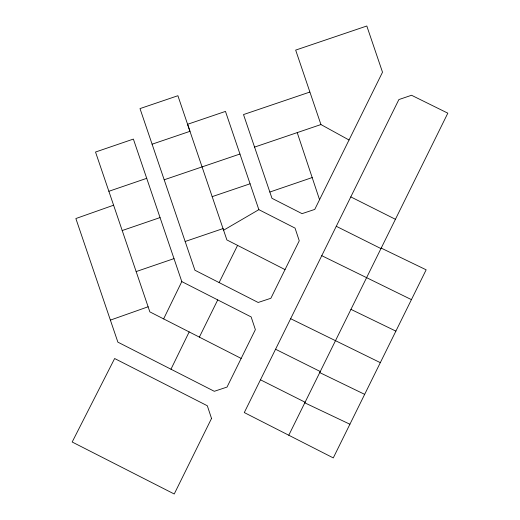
<?xml version="1.0" encoding="UTF-8"?>
<svg xmlns="http://www.w3.org/2000/svg" width="520" height="520" viewBox="0 0 520 520"><rect width="100%" height="100%" fill="white"/><g stroke="black" fill="none" stroke-linecap="round" stroke-linejoin="round"><path stroke-width="0.78" d="M163.625 318.897L181.805 281.593L133.38 139.087L95.524 152.035L149.845 311.87L241.163 358.429M170.969 369.213L189.169 331.923M199.368 337.116L217.737 299.904M349.031 140.004L382.512 72.215L366.815 26L295.666 50.102L320.938 124.553L349.031 140.004L314.756 209.417L302.036 213.649L271.973 198.308L243.51 114.569L309.777 92.079M336.278 226.285L244.29 412.562L333.281 457.912L426.153 269.815L381.199 248.099L380.959 248.586L336.278 226.285L398.873 99.573L411.535 95.264L447.824 113.172L319.735 372.587L364.663 394.355M288.788 435.234L320.262 371.527L275.555 349.238M219.128 282.575L237.575 245.388M152.094 144.203L189.975 131.32L177.899 95.719L140.004 108.596L194.928 270.244L258.161 302.478L270.875 298.272L299.253 240.792L295.048 228.105L258.856 209.658L223.594 230.217L223.041 228.586L185.159 241.488M113.594 205.212L75.861 218.543L117.877 342.147L214.305 391.3L227.025 387.075L255.372 329.647L251.147 316.933L181.805 281.593M110.39 320.112L148.109 306.781M108.862 191.289L146.712 178.334M122.2 230.536L160.049 217.581M269.834 192.042L312.182 177.561M136.142 271.577L173.999 258.622M254.566 147.095L320.938 124.553M164.19 179.784L239.954 154.024L225.472 111.403L187.583 124.287L226.889 239.935L285.031 269.594M212.18 196.644L250.075 183.794L258.856 209.658M304.798 402.838L349.908 424.236M411.431 299.637L321.763 255.678M350.948 309.355L395.882 331.123M380.315 362.654L290.635 318.695M350.799 196.892L395.421 219.297M260.462 379.788L305.097 402.226M239.954 154.024L250.075 183.794M297.219 132.607L319.553 199.7M211.523 418.45L174.233 494L72.176 442.007L114.641 358.521L207.317 405.756L211.523 418.45"/></g></svg>
